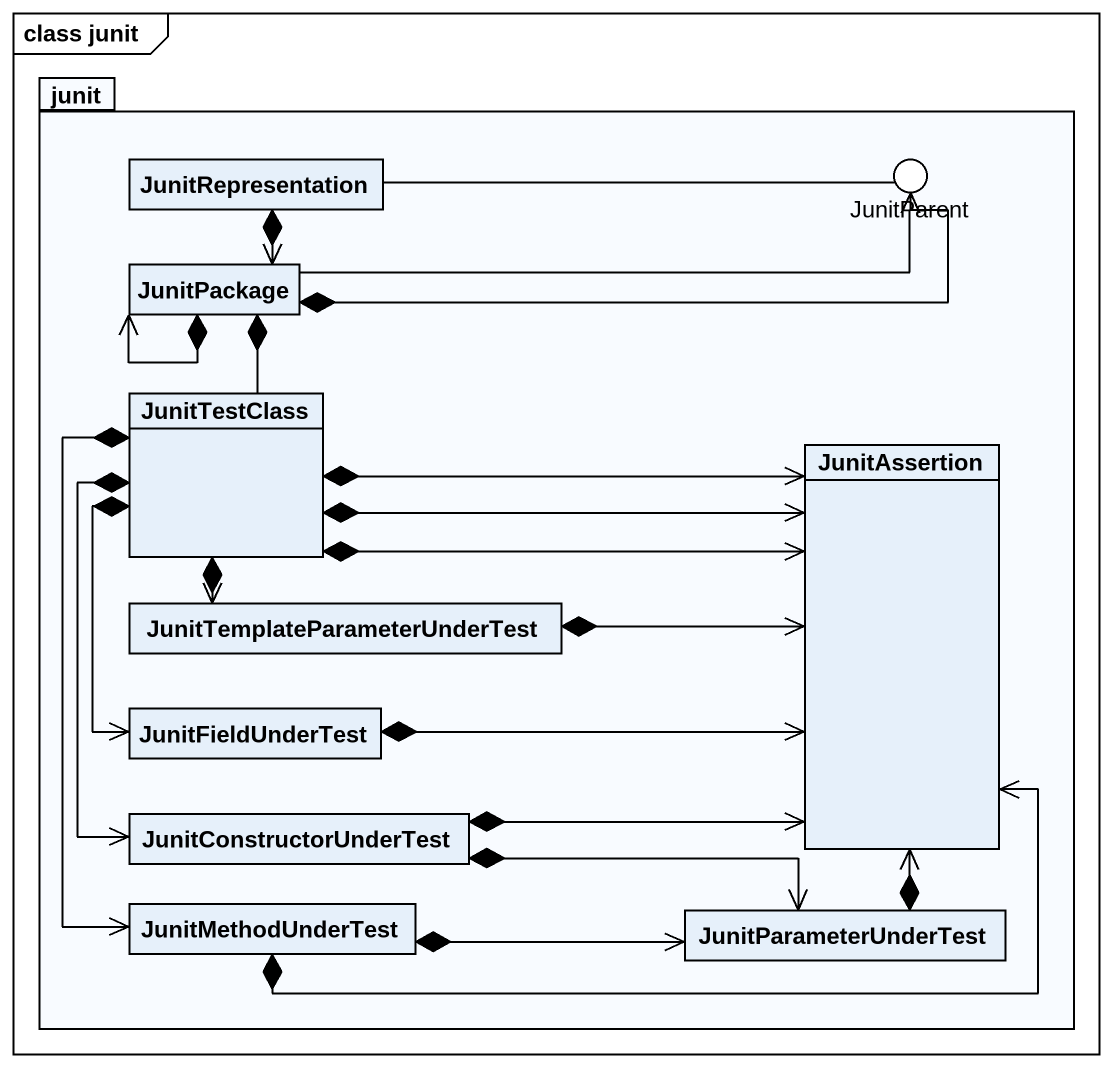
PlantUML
@startuml
mainframe class junit
allowmixing
hide circle
hide empty members
package junit {
  class JunitRepresentation
  class JunitPackage
  class JunitTestClass
  class JunitAssertion
  class "JunitTemplateParameterUnderTest" as JunitTemplateParameterUnderT
  class JunitFieldUnderTest
  class JunitConstructorUnderTest
  class JunitMethodUnderTest
  class JunitParameterUnderTest
}
() JunitParent
junit -up- JunitParent
JunitRepresentation -right- JunitParent
JunitRepresentation *--> JunitPackage
JunitPackage -right- JunitParent
JunitPackage *-right-> JunitParent
JunitPackage *--> JunitPackage
JunitPackage *-- JunitTestClass
JunitTestClass *-right-> JunitAssertion
JunitTestClass *-right-> JunitAssertion
JunitTestClass *-right-> JunitAssertion
JunitTestClass *--> JunitTemplateParameterUnderT
JunitTestClass *--> JunitFieldUnderTest
JunitTestClass *--> JunitConstructorUnderTest
JunitTestClass *--> JunitMethodUnderTest
JunitTemplateParameterUnderT *-right-> JunitAssertion
JunitFieldUnderTest *-right-> JunitAssertion
JunitConstructorUnderTest *-right-> JunitAssertion
JunitConstructorUnderTest *-right-> JunitParameterUnderTest
JunitMethodUnderTest *-right-> JunitAssertion
JunitMethodUnderTest *-right-> JunitParameterUnderTest
JunitParameterUnderTest *-up-> JunitAssertion
@enduml
